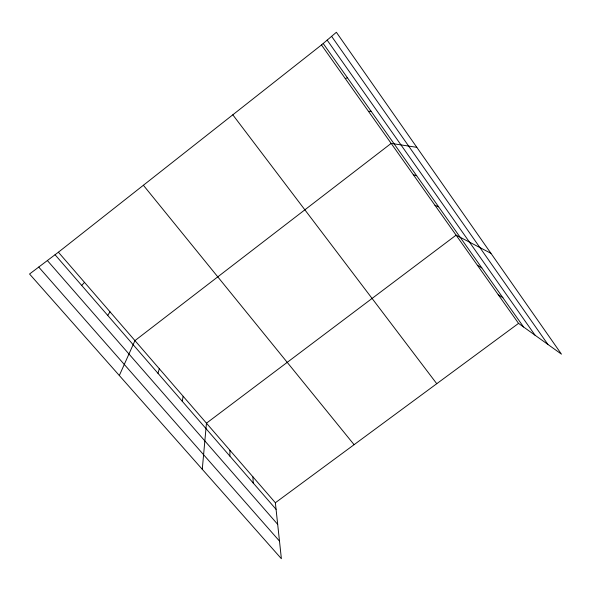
<?xml version="1.0" encoding="UTF-8"?>
<svg xmlns="http://www.w3.org/2000/svg" width="591" height="591" viewBox="0 0 591 591"><rect width="100%" height="100%" fill="white"/><g stroke="black" fill="none" stroke-linecap="round" stroke-linejoin="round"><path stroke-width="0.89" d="M229.869 456.119L229.943 450.305M202.27 469.276L206.458 423.193L456.097 235.152L490.944 253.325M182.242 401.252L183.158 396.28M157.967 373.29L159.326 368.762M119.323 375.507L134.955 340.615L391.161 143.399L416.818 147.329M107.717 315.402L110.022 311.826M81.698 285.431L84.513 282.365M321.482 44.953L336.368 32.283L561.45 354.149L518.543 323.38L321.482 44.953L58.398 252.209L29.55 274.017L281.382 558.717L275.362 502.756L58.398 252.209M275.362 502.756L518.543 323.38M345.262 78.559L347.427 77.768M368.481 111.367L371.059 111.211M413.308 174.692L416.662 175.726M434.946 205.269L438.662 206.857M477.395 265.241L481.791 267.878M498.206 294.643L502.926 297.775M38.733 267.073L279.484 541.097M47.369 260.542L277.689 524.357M55.052 254.736L276.071 509.331M143.384 185.256L354.083 444.683M232.81 114.809L436.749 383.707M323.196 43.49L523.574 326.986M327.155 40.129L535.062 335.223M331.61 36.332L547.901 344.435M252.904 476.819L253.229 483.024"/></g></svg>
